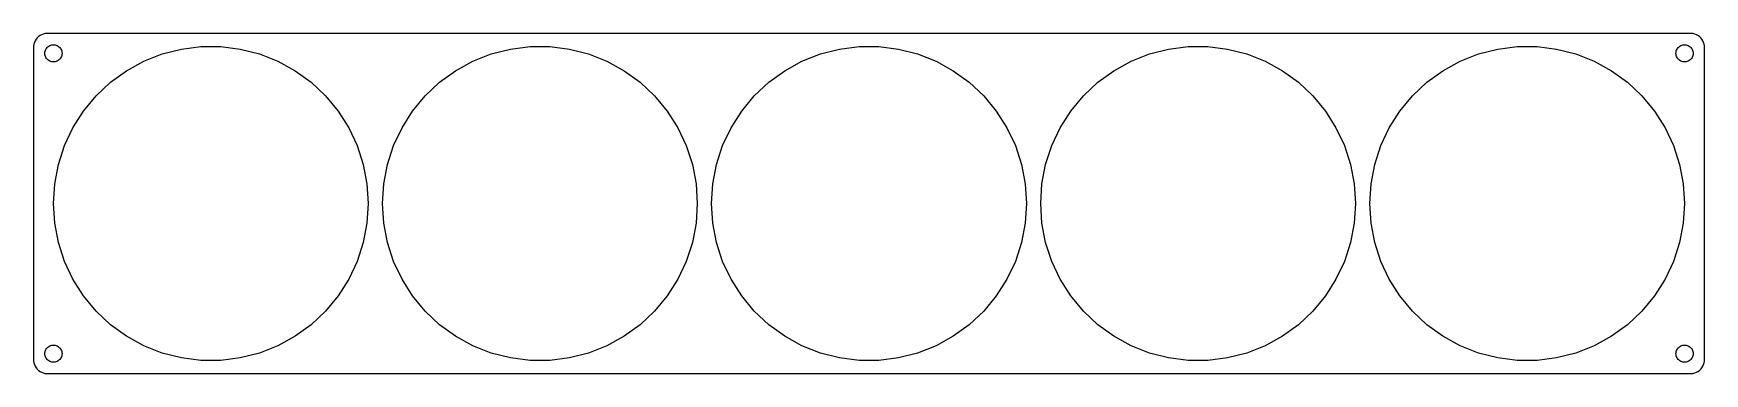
# Model space of a CAD drawing. Header units: metres. Extents: x -292 to 292, y -59 to 59.
import ezdxf

# ---------------------------------------------------------------- set-up
doc = ezdxf.new("R2010")
doc.units = ezdxf.units.M

msp = doc.modelspace()

# ---------------------------------------------------------------- linework, layer by layer
for p, q in [((-289.679, 58.7216), (-290.187, 58.3526)), ((-289.129, 59.0241), (-289.679, 58.7216)), ((-288.545, 59.2553), (-289.129, 59.0241)), ((-287.937, 59.4114), (-288.545, 59.2553)), ((-287.314, 59.4901), (-287.937, 59.4114)), ((287.314, 59.4901), (-287.314, 59.4901)), ((287.937, 59.4114), (287.314, 59.4901)), ((288.545, 59.2553), (287.937, 59.4114)), ((289.129, 59.0241), (288.545, 59.2553)), ((289.679, 58.7216), (289.129, 59.0241)), ((290.187, 58.3526), (289.679, 58.7216)), ((-291.961, 55.1267), (-292, 54.5)), ((-292, 54.5), (-292, -54.5)), ((-291.843, 55.7434), (-291.961, 55.1267)), ((-291.649, 56.3406), (-291.843, 55.7434)), ((-291.382, 56.9088), (-291.649, 56.3406)), ((-291.045, 57.4389), (-291.382, 56.9088)), ((-290.645, 57.9227), (-291.045, 57.4389)), ((-290.187, 58.3526), (-290.645, 57.9227)), ((-288, 52.5), (-287.976, 52.876)), ((-287.976, 52.876), (-287.906, 53.2461)), ((-287.906, 53.2461), (-287.789, 53.6044)), ((-287.789, 53.6044), (-287.629, 53.9453)), ((-287.629, 53.9453), (-287.427, 54.2634)), ((-287.427, 54.2634), (-287.187, 54.5536)), ((-287.187, 54.5536), (-286.912, 54.8115)), ((-286.912, 54.8115), (-286.607, 55.033)), ((-286.607, 55.033), (-286.277, 55.2145)), ((-286.277, 55.2145), (-285.927, 55.3532)), ((-285.927, 55.3532), (-285.562, 55.4469)), ((-285.562, 55.4469), (-285.188, 55.4941)), ((-285.188, 55.4941), (-284.812, 55.4941)), ((-284.812, 55.4941), (-284.438, 55.4469)), ((-284.438, 55.4469), (-284.073, 55.3532)), ((-284.073, 55.3532), (-283.723, 55.2145)), ((-283.723, 55.2145), (-283.393, 55.033)), ((-283.393, 55.033), (-283.088, 54.8115)), ((-283.088, 54.8115), (-282.813, 54.5536)), ((-282.813, 54.5536), (-282.573, 54.2634)), ((-282.573, 54.2634), (-282.371, 53.9453)), ((-282.371, 53.9453), (-282.211, 53.6044)), ((-282.211, 53.6044), (-282.094, 53.2461)), ((-282.094, 53.2461), (-282.024, 52.876)), ((-282.024, 52.876), (-282, 52.5)), ((-246.996, 52.3081), (-240.306, 54.0258)), ((-240.306, 54.0258), (-233.453, 54.8915)), ((-233.453, 54.8915), (-226.547, 54.8915)), ((-226.547, 54.8915), (-219.694, 54.0258)), ((-219.694, 54.0258), (-213.004, 52.3081)), ((-131.996, 52.3081), (-125.306, 54.0258)), ((-125.306, 54.0258), (-118.453, 54.8915)), ((-118.453, 54.8915), (-111.547, 54.8915)), ((-111.547, 54.8915), (-104.694, 54.0258)), ((-104.694, 54.0258), (-98.0041, 52.3081)), ((-16.9959, 52.3081), (-10.306, 54.0258)), ((-10.306, 54.0258), (-3.45348, 54.8915)), ((-3.45348, 54.8915), (3.45348, 54.8915)), ((3.45348, 54.8915), (10.306, 54.0258)), ((10.306, 54.0258), (16.9959, 52.3081)), ((98.0041, 52.3081), (104.694, 54.0258)), ((104.694, 54.0258), (111.547, 54.8915)), ((111.547, 54.8915), (118.453, 54.8915)), ((118.453, 54.8915), (125.306, 54.0258)), ((125.306, 54.0258), (131.996, 52.3081)), ((213.004, 52.3081), (219.694, 54.0258)), ((219.694, 54.0258), (226.547, 54.8915)), ((226.547, 54.8915), (233.453, 54.8915)), ((233.453, 54.8915), (240.306, 54.0258)), ((240.306, 54.0258), (246.996, 52.3081)), ((282, 52.5), (282.024, 52.876)), ((282.024, 52.876), (282.094, 53.2461)), ((282.094, 53.2461), (282.211, 53.6044)), ((282.211, 53.6044), (282.371, 53.9453)), ((282.371, 53.9453), (282.573, 54.2634)), ((282.573, 54.2634), (282.813, 54.5536)), ((282.813, 54.5536), (283.088, 54.8115)), ((283.088, 54.8115), (283.393, 55.033)), ((283.393, 55.033), (283.723, 55.2145)), ((283.723, 55.2145), (284.073, 55.3532)), ((284.073, 55.3532), (284.438, 55.4469)), ((284.438, 55.4469), (284.812, 55.4941)), ((284.812, 55.4941), (285.188, 55.4941)), ((285.188, 55.4941), (285.562, 55.4469)), ((285.562, 55.4469), (285.927, 55.3532)), ((285.927, 55.3532), (286.277, 55.2145)), ((286.277, 55.2145), (286.607, 55.033)), ((286.607, 55.033), (286.912, 54.8115)), ((286.912, 54.8115), (287.187, 54.5536)), ((287.187, 54.5536), (287.427, 54.2634)), ((287.427, 54.2634), (287.629, 53.9453)), ((287.629, 53.9453), (287.789, 53.6044)), ((287.789, 53.6044), (287.906, 53.2461)), ((287.906, 53.2461), (287.976, 52.876)), ((287.976, 52.876), (288, 52.5)), ((290.645, 57.9227), (290.187, 58.3526)), ((291.045, 57.4389), (290.645, 57.9227)), ((291.382, 56.9088), (291.045, 57.4389)), ((291.649, 56.3406), (291.382, 56.9088)), ((291.843, 55.7434), (291.649, 56.3406)), ((291.961, 55.1267), (291.843, 55.7434)), ((292, 54.5), (291.961, 55.1267)), ((292, -54.5), (292, 54.5)), ((-287.976, 52.124), (-288, 52.5)), ((-287.906, 51.7539), (-287.976, 52.124)), ((-287.789, 51.3956), (-287.906, 51.7539)), ((-287.629, 51.0547), (-287.789, 51.3956)), ((-287.427, 50.7366), (-287.629, 51.0547)), ((-287.187, 50.4464), (-287.427, 50.7366)), ((-286.912, 50.1885), (-287.187, 50.4464)), ((-286.607, 49.967), (-286.912, 50.1885)), ((-286.277, 49.7855), (-286.607, 49.967)), ((-285.927, 49.6468), (-286.277, 49.7855)), ((-285.562, 49.5531), (-285.927, 49.6468)), ((-285.188, 49.5059), (-285.562, 49.5531)), ((-284.812, 49.5059), (-285.188, 49.5059)), ((-284.438, 49.5531), (-284.812, 49.5059)), ((-284.073, 49.6468), (-284.438, 49.5531)), ((-283.723, 49.7855), (-284.073, 49.6468)), ((-283.393, 49.967), (-283.723, 49.7855)), ((-283.088, 50.1885), (-283.393, 49.967)), ((-282.813, 50.4464), (-283.088, 50.1885)), ((-282.573, 50.7366), (-282.813, 50.4464)), ((-282.371, 51.0547), (-282.573, 50.7366)), ((-282.211, 51.3956), (-282.371, 51.0547)), ((-282.094, 51.7539), (-282.211, 51.3956)), ((-282.024, 52.124), (-282.094, 51.7539)), ((-282, 52.5), (-282.024, 52.124)), ((-259.47, 46.438), (-253.418, 49.7655)), ((-253.418, 49.7655), (-246.996, 52.3081)), ((-213.004, 52.3081), (-206.582, 49.7655)), ((-206.582, 49.7655), (-200.53, 46.438)), ((-144.47, 46.438), (-138.418, 49.7655)), ((-138.418, 49.7655), (-131.996, 52.3081)), ((-98.0041, 52.3081), (-91.5821, 49.7655)), ((-91.5821, 49.7655), (-85.5295, 46.438)), ((-29.4705, 46.438), (-23.4179, 49.7655)), ((-23.4179, 49.7655), (-16.9959, 52.3081)), ((16.9959, 52.3081), (23.4179, 49.7655)), ((23.4179, 49.7655), (29.4705, 46.438)), ((85.5295, 46.438), (91.5821, 49.7655)), ((91.5821, 49.7655), (98.0041, 52.3081)), ((131.996, 52.3081), (138.418, 49.7655)), ((138.418, 49.7655), (144.47, 46.438)), ((200.53, 46.438), (206.582, 49.7655)), ((206.582, 49.7655), (213.004, 52.3081)), ((246.996, 52.3081), (253.418, 49.7655)), ((253.418, 49.7655), (259.47, 46.438)), ((282.024, 52.124), (282, 52.5)), ((282.094, 51.7539), (282.024, 52.124)), ((282.211, 51.3956), (282.094, 51.7539)), ((282.371, 51.0547), (282.211, 51.3956)), ((282.573, 50.7366), (282.371, 51.0547)), ((282.813, 50.4464), (282.573, 50.7366)), ((283.088, 50.1885), (282.813, 50.4464)), ((283.393, 49.967), (283.088, 50.1885)), ((283.723, 49.7855), (283.393, 49.967)), ((284.073, 49.6468), (283.723, 49.7855)), ((284.438, 49.5531), (284.073, 49.6468)), ((284.812, 49.5059), (284.438, 49.5531)), ((285.188, 49.5059), (284.812, 49.5059)), ((285.562, 49.5531), (285.188, 49.5059)), ((285.927, 49.6468), (285.562, 49.5531)), ((286.277, 49.7855), (285.927, 49.6468)), ((286.607, 49.967), (286.277, 49.7855)), ((286.912, 50.1885), (286.607, 49.967)), ((287.187, 50.4464), (286.912, 50.1885)), ((287.427, 50.7366), (287.187, 50.4464)), ((287.629, 51.0547), (287.427, 50.7366)), ((287.789, 51.3956), (287.629, 51.0547)), ((287.906, 51.7539), (287.789, 51.3956)), ((287.976, 52.124), (287.906, 51.7539)), ((288, 52.5), (287.976, 52.124)), ((-270.093, 37.6501), (-265.058, 42.3782)), ((-265.058, 42.3782), (-259.47, 46.438)), ((-200.53, 46.438), (-194.942, 42.3782)), ((-194.942, 42.3782), (-189.907, 37.6501)), ((-155.093, 37.6501), (-150.058, 42.3782)), ((-150.058, 42.3782), (-144.47, 46.438)), ((-85.5295, 46.438), (-79.9417, 42.3782)), ((-79.9417, 42.3782), (-74.9067, 37.6501)), ((-40.0933, 37.6501), (-35.0583, 42.3782)), ((-35.0583, 42.3782), (-29.4705, 46.438)), ((29.4705, 46.438), (35.0583, 42.3782)), ((35.0583, 42.3782), (40.0933, 37.6501)), ((74.9067, 37.6501), (79.9417, 42.3782)), ((79.9417, 42.3782), (85.5295, 46.438)), ((144.47, 46.438), (150.058, 42.3782)), ((150.058, 42.3782), (155.093, 37.6501)), ((189.907, 37.6501), (194.942, 42.3782)), ((194.942, 42.3782), (200.53, 46.438)), ((259.47, 46.438), (265.058, 42.3782)), ((265.058, 42.3782), (270.093, 37.6501)), ((-274.496, 32.3282), (-270.093, 37.6501)), ((-189.907, 37.6501), (-185.504, 32.3282)), ((-159.496, 32.3282), (-155.093, 37.6501)), ((-74.9067, 37.6501), (-70.5041, 32.3282)), ((-44.4959, 32.3282), (-40.0933, 37.6501)), ((40.0933, 37.6501), (44.4959, 32.3282)), ((70.5041, 32.3282), (74.9067, 37.6501)), ((155.093, 37.6501), (159.496, 32.3282)), ((185.504, 32.3282), (189.907, 37.6501)), ((270.093, 37.6501), (274.496, 32.3282)), ((-278.197, 26.4964), (-274.496, 32.3282)), ((-185.504, 32.3282), (-181.803, 26.4964)), ((-163.197, 26.4964), (-159.496, 32.3282)), ((-70.5041, 32.3282), (-66.8031, 26.4964)), ((-48.1969, 26.4964), (-44.4959, 32.3282)), ((44.4959, 32.3282), (48.1969, 26.4964)), ((66.8031, 26.4964), (70.5041, 32.3282)), ((159.496, 32.3282), (163.197, 26.4964)), ((181.803, 26.4964), (185.504, 32.3282)), ((274.496, 32.3282), (278.197, 26.4964)), ((-281.138, 20.2468), (-278.197, 26.4964)), ((-181.803, 26.4964), (-178.862, 20.2468)), ((-166.138, 20.2468), (-163.197, 26.4964)), ((-66.8031, 26.4964), (-63.8623, 20.2468)), ((-51.1377, 20.2468), (-48.1969, 26.4964)), ((48.1969, 26.4964), (51.1377, 20.2468)), ((63.8623, 20.2468), (66.8031, 26.4964)), ((163.197, 26.4964), (166.138, 20.2468)), ((178.862, 20.2468), (181.803, 26.4964)), ((278.197, 26.4964), (281.138, 20.2468)), ((-283.272, 13.6779), (-281.138, 20.2468)), ((-178.862, 20.2468), (-176.728, 13.6779)), ((-168.272, 13.6779), (-166.138, 20.2468)), ((-63.8623, 20.2468), (-61.7279, 13.6779)), ((-53.2721, 13.6779), (-51.1377, 20.2468)), ((51.1377, 20.2468), (53.2721, 13.6779)), ((61.7279, 13.6779), (63.8623, 20.2468)), ((166.138, 20.2468), (168.272, 13.6779)), ((176.728, 13.6779), (178.862, 20.2468)), ((281.138, 20.2468), (283.272, 13.6779)), ((-284.566, 6.89333), (-283.272, 13.6779)), ((-176.728, 13.6779), (-175.434, 6.89333)), ((-169.566, 6.89333), (-168.272, 13.6779)), ((-61.7279, 13.6779), (-60.4337, 6.89333)), ((-54.5663, 6.89333), (-53.2721, 13.6779)), ((53.2721, 13.6779), (54.5663, 6.89333)), ((60.4337, 6.89333), (61.7279, 13.6779)), ((168.272, 13.6779), (169.566, 6.89333)), ((175.434, 6.89333), (176.728, 13.6779)), ((283.272, 13.6779), (284.566, 6.89333)), ((-285, 0), (-284.566, 6.89333)), ((-175.434, 6.89333), (-175, 0)), ((-170, 0), (-169.566, 6.89333)), ((-60.4337, 6.89333), (-60, 0)), ((-55, 0), (-54.5663, 6.89333)), ((54.5663, 6.89333), (55, 0)), ((60, 0), (60.4337, 6.89333)), ((169.566, 6.89333), (170, 0)), ((175, 0), (175.434, 6.89333)), ((284.566, 6.89333), (285, 0)), ((-284.566, -6.89333), (-285, 0)), ((-175, 0), (-175.434, -6.89333)), ((-169.566, -6.89333), (-170, 0)), ((-60, 0), (-60.4337, -6.89333)), ((-54.5663, -6.89333), (-55, 0)), ((55, 0), (54.5663, -6.89333)), ((60.4337, -6.89333), (60, 0)), ((170, 0), (169.566, -6.89333)), ((175.434, -6.89333), (175, 0)), ((285, 0), (284.566, -6.89333)), ((-283.272, -13.6779), (-284.566, -6.89333)), ((-175.434, -6.89333), (-176.728, -13.6779)), ((-168.272, -13.6779), (-169.566, -6.89333)), ((-60.4337, -6.89333), (-61.7279, -13.6779)), ((-53.2721, -13.6779), (-54.5663, -6.89333)), ((54.5663, -6.89333), (53.2721, -13.6779)), ((61.7279, -13.6779), (60.4337, -6.89333)), ((169.566, -6.89333), (168.272, -13.6779)), ((176.728, -13.6779), (175.434, -6.89333)), ((284.566, -6.89333), (283.272, -13.6779)), ((-281.138, -20.2468), (-283.272, -13.6779)), ((-176.728, -13.6779), (-178.862, -20.2468)), ((-166.138, -20.2468), (-168.272, -13.6779)), ((-61.7279, -13.6779), (-63.8623, -20.2468)), ((-51.1377, -20.2468), (-53.2721, -13.6779)), ((53.2721, -13.6779), (51.1377, -20.2468)), ((63.8623, -20.2468), (61.7279, -13.6779)), ((168.272, -13.6779), (166.138, -20.2468)), ((178.862, -20.2468), (176.728, -13.6779)), ((283.272, -13.6779), (281.138, -20.2468)), ((-278.197, -26.4964), (-281.138, -20.2468)), ((-178.862, -20.2468), (-181.803, -26.4964)), ((-163.197, -26.4964), (-166.138, -20.2468)), ((-63.8623, -20.2468), (-66.8031, -26.4964)), ((-48.1969, -26.4964), (-51.1377, -20.2468)), ((51.1377, -20.2468), (48.1969, -26.4964)), ((66.8031, -26.4964), (63.8623, -20.2468)), ((166.138, -20.2468), (163.197, -26.4964)), ((181.803, -26.4964), (178.862, -20.2468)), ((281.138, -20.2468), (278.197, -26.4964)), ((-274.496, -32.3282), (-278.197, -26.4964)), ((-181.803, -26.4964), (-185.504, -32.3282)), ((-159.496, -32.3282), (-163.197, -26.4964)), ((-66.8031, -26.4964), (-70.5041, -32.3282)), ((-44.4959, -32.3282), (-48.1969, -26.4964)), ((48.1969, -26.4964), (44.4959, -32.3282)), ((70.5041, -32.3282), (66.8031, -26.4964)), ((163.197, -26.4964), (159.496, -32.3282)), ((185.504, -32.3282), (181.803, -26.4964)), ((278.197, -26.4964), (274.496, -32.3282)), ((-270.093, -37.6501), (-274.496, -32.3282)), ((-185.504, -32.3282), (-189.907, -37.6501)), ((-155.093, -37.6501), (-159.496, -32.3282)), ((-70.5041, -32.3282), (-74.9067, -37.6501)), ((-40.0933, -37.6501), (-44.4959, -32.3282)), ((44.4959, -32.3282), (40.0933, -37.6501)), ((74.9067, -37.6501), (70.5041, -32.3282)), ((159.496, -32.3282), (155.093, -37.6501)), ((189.907, -37.6501), (185.504, -32.3282)), ((274.496, -32.3282), (270.093, -37.6501)), ((-265.058, -42.3782), (-270.093, -37.6501)), ((-189.907, -37.6501), (-194.942, -42.3782)), ((-150.058, -42.3782), (-155.093, -37.6501)), ((-74.9067, -37.6501), (-79.9417, -42.3782)), ((-35.0583, -42.3782), (-40.0933, -37.6501)), ((40.0933, -37.6501), (35.0583, -42.3782)), ((79.9417, -42.3782), (74.9067, -37.6501)), ((155.093, -37.6501), (150.058, -42.3782)), ((194.942, -42.3782), (189.907, -37.6501)), ((270.093, -37.6501), (265.058, -42.3782)), ((-259.47, -46.438), (-265.058, -42.3782)), ((-253.418, -49.7655), (-259.47, -46.438)), ((-200.53, -46.438), (-206.582, -49.7655)), ((-194.942, -42.3782), (-200.53, -46.438)), ((-144.47, -46.438), (-150.058, -42.3782)), ((-138.418, -49.7655), (-144.47, -46.438)), ((-85.5295, -46.438), (-91.5821, -49.7655)), ((-79.9417, -42.3782), (-85.5295, -46.438)), ((-29.4705, -46.438), (-35.0583, -42.3782)), ((-23.4179, -49.7655), (-29.4705, -46.438)), ((29.4705, -46.438), (23.4179, -49.7655)), ((35.0583, -42.3782), (29.4705, -46.438)), ((85.5295, -46.438), (79.9417, -42.3782)), ((91.5821, -49.7655), (85.5295, -46.438)), ((144.47, -46.438), (138.418, -49.7655)), ((150.058, -42.3782), (144.47, -46.438)), ((200.53, -46.438), (194.942, -42.3782)), ((206.582, -49.7655), (200.53, -46.438)), ((259.47, -46.438), (253.418, -49.7655)), ((265.058, -42.3782), (259.47, -46.438)), ((-288, -52.5), (-287.976, -52.124)), ((-287.976, -52.876), (-288, -52.5)), ((-287.976, -52.124), (-287.906, -51.7539)), ((-287.906, -51.7539), (-287.789, -51.3956)), ((-287.789, -51.3956), (-287.629, -51.0547)), ((-287.629, -51.0547), (-287.427, -50.7366)), ((-287.427, -50.7366), (-287.187, -50.4464)), ((-287.187, -50.4464), (-286.912, -50.1885)), ((-286.912, -50.1885), (-286.607, -49.967)), ((-286.607, -49.967), (-286.277, -49.7855)), ((-286.277, -49.7855), (-285.927, -49.6468)), ((-285.927, -49.6468), (-285.562, -49.5531)), ((-285.562, -49.5531), (-285.188, -49.5059)), ((-285.188, -49.5059), (-284.812, -49.5059)), ((-284.812, -49.5059), (-284.438, -49.5531)), ((-284.438, -49.5531), (-284.073, -49.6468)), ((-284.073, -49.6468), (-283.723, -49.7855)), ((-283.723, -49.7855), (-283.393, -49.967)), ((-283.393, -49.967), (-283.088, -50.1885)), ((-283.088, -50.1885), (-282.813, -50.4464)), ((-282.813, -50.4464), (-282.573, -50.7366)), ((-282.573, -50.7366), (-282.371, -51.0547)), ((-282.371, -51.0547), (-282.211, -51.3956)), ((-282.211, -51.3956), (-282.094, -51.7539)), ((-282.094, -51.7539), (-282.024, -52.124)), ((-282.024, -52.124), (-282, -52.5)), ((-282, -52.5), (-282.024, -52.876)), ((-246.996, -52.3081), (-253.418, -49.7655)), ((-240.306, -54.0258), (-246.996, -52.3081)), ((-213.004, -52.3081), (-219.694, -54.0258)), ((-206.582, -49.7655), (-213.004, -52.3081)), ((-131.996, -52.3081), (-138.418, -49.7655)), ((-125.306, -54.0258), (-131.996, -52.3081)), ((-98.0041, -52.3081), (-104.694, -54.0258)), ((-91.5821, -49.7655), (-98.0041, -52.3081)), ((-16.9959, -52.3081), (-23.4179, -49.7655)), ((-10.306, -54.0258), (-16.9959, -52.3081)), ((16.9959, -52.3081), (10.306, -54.0258)), ((23.4179, -49.7655), (16.9959, -52.3081)), ((98.0041, -52.3081), (91.5821, -49.7655)), ((104.694, -54.0258), (98.0041, -52.3081)), ((131.996, -52.3081), (125.306, -54.0258)), ((138.418, -49.7655), (131.996, -52.3081)), ((213.004, -52.3081), (206.582, -49.7655)), ((219.694, -54.0258), (213.004, -52.3081)), ((246.996, -52.3081), (240.306, -54.0258)), ((253.418, -49.7655), (246.996, -52.3081)), ((282, -52.5), (282.024, -52.124)), ((282.024, -52.876), (282, -52.5)), ((282.024, -52.124), (282.094, -51.7539)), ((282.094, -51.7539), (282.211, -51.3956)), ((282.211, -51.3956), (282.371, -51.0547)), ((282.371, -51.0547), (282.573, -50.7366)), ((282.573, -50.7366), (282.813, -50.4464)), ((282.813, -50.4464), (283.088, -50.1885)), ((283.088, -50.1885), (283.393, -49.967)), ((283.393, -49.967), (283.723, -49.7855)), ((283.723, -49.7855), (284.073, -49.6468)), ((284.073, -49.6468), (284.438, -49.5531)), ((284.438, -49.5531), (284.812, -49.5059)), ((284.812, -49.5059), (285.188, -49.5059)), ((285.188, -49.5059), (285.562, -49.5531)), ((285.562, -49.5531), (285.927, -49.6468)), ((285.927, -49.6468), (286.277, -49.7855)), ((286.277, -49.7855), (286.607, -49.967)), ((286.607, -49.967), (286.912, -50.1885)), ((286.912, -50.1885), (287.187, -50.4464)), ((287.187, -50.4464), (287.427, -50.7366)), ((287.427, -50.7366), (287.629, -51.0547)), ((287.629, -51.0547), (287.789, -51.3956)), ((287.789, -51.3956), (287.906, -51.7539)), ((287.906, -51.7539), (287.976, -52.124)), ((287.976, -52.124), (288, -52.5)), ((288, -52.5), (287.976, -52.876)), ((-292, -54.5), (-291.961, -55.1267)), ((-291.961, -55.1267), (-291.843, -55.7434)), ((-291.843, -55.7434), (-291.649, -56.3406)), ((-291.649, -56.3406), (-291.382, -56.9088)), ((-291.382, -56.9088), (-291.045, -57.4389)), ((-291.045, -57.4389), (-290.645, -57.9227)), ((-290.645, -57.9227), (-290.187, -58.3526)), ((-290.187, -58.3526), (-289.679, -58.7216)), ((-287.906, -53.2461), (-287.976, -52.876)), ((-287.789, -53.6044), (-287.906, -53.2461)), ((-287.629, -53.9453), (-287.789, -53.6044)), ((-287.427, -54.2634), (-287.629, -53.9453)), ((-287.187, -54.5536), (-287.427, -54.2634)), ((-286.912, -54.8115), (-287.187, -54.5536)), ((-286.607, -55.033), (-286.912, -54.8115)), ((-286.277, -55.2145), (-286.607, -55.033)), ((-285.927, -55.3532), (-286.277, -55.2145)), ((-285.562, -55.4469), (-285.927, -55.3532)), ((-285.188, -55.4941), (-285.562, -55.4469)), ((-284.812, -55.4941), (-285.188, -55.4941)), ((-284.438, -55.4469), (-284.812, -55.4941)), ((-284.073, -55.3532), (-284.438, -55.4469)), ((-283.723, -55.2145), (-284.073, -55.3532)), ((-283.393, -55.033), (-283.723, -55.2145)), ((-283.088, -54.8115), (-283.393, -55.033)), ((-282.813, -54.5536), (-283.088, -54.8115)), ((-282.573, -54.2634), (-282.813, -54.5536)), ((-282.371, -53.9453), (-282.573, -54.2634)), ((-282.211, -53.6044), (-282.371, -53.9453)), ((-282.094, -53.2461), (-282.211, -53.6044)), ((-282.024, -52.876), (-282.094, -53.2461)), ((-233.453, -54.8915), (-240.306, -54.0258)), ((-226.547, -54.8915), (-233.453, -54.8915)), ((-219.694, -54.0258), (-226.547, -54.8915)), ((-118.453, -54.8915), (-125.306, -54.0258)), ((-111.547, -54.8915), (-118.453, -54.8915)), ((-104.694, -54.0258), (-111.547, -54.8915)), ((-3.45348, -54.8915), (-10.306, -54.0258)), ((3.45348, -54.8915), (-3.45348, -54.8915)), ((10.306, -54.0258), (3.45348, -54.8915)), ((111.547, -54.8915), (104.694, -54.0258)), ((118.453, -54.8915), (111.547, -54.8915)), ((125.306, -54.0258), (118.453, -54.8915)), ((226.547, -54.8915), (219.694, -54.0258)), ((233.453, -54.8915), (226.547, -54.8915)), ((240.306, -54.0258), (233.453, -54.8915)), ((282.094, -53.2461), (282.024, -52.876)), ((282.211, -53.6044), (282.094, -53.2461)), ((282.371, -53.9453), (282.211, -53.6044)), ((282.573, -54.2634), (282.371, -53.9453)), ((282.813, -54.5536), (282.573, -54.2634)), ((283.088, -54.8115), (282.813, -54.5536)), ((283.393, -55.033), (283.088, -54.8115)), ((283.723, -55.2145), (283.393, -55.033)), ((284.073, -55.3532), (283.723, -55.2145)), ((284.438, -55.4469), (284.073, -55.3532)), ((284.812, -55.4941), (284.438, -55.4469)), ((285.188, -55.4941), (284.812, -55.4941)), ((285.562, -55.4469), (285.188, -55.4941)), ((285.927, -55.3532), (285.562, -55.4469)), ((286.277, -55.2145), (285.927, -55.3532)), ((286.607, -55.033), (286.277, -55.2145)), ((286.912, -54.8115), (286.607, -55.033)), ((287.187, -54.5536), (286.912, -54.8115)), ((287.427, -54.2634), (287.187, -54.5536)), ((287.629, -53.9453), (287.427, -54.2634)), ((287.789, -53.6044), (287.629, -53.9453)), ((287.906, -53.2461), (287.789, -53.6044)), ((287.976, -52.876), (287.906, -53.2461)), ((289.679, -58.7216), (290.187, -58.3526)), ((290.187, -58.3526), (290.645, -57.9227)), ((290.645, -57.9227), (291.045, -57.4389)), ((291.045, -57.4389), (291.382, -56.9088)), ((291.382, -56.9088), (291.649, -56.3406)), ((291.649, -56.3406), (291.843, -55.7434)), ((291.843, -55.7434), (291.961, -55.1267)), ((291.961, -55.1267), (292, -54.5)), ((-289.679, -58.7216), (-289.129, -59.0241)), ((-289.129, -59.0241), (-288.545, -59.2553)), ((-288.545, -59.2553), (-287.937, -59.4114)), ((-287.937, -59.4114), (-287.314, -59.4901)), ((-287.314, -59.4901), (287.314, -59.4901)), ((287.314, -59.4901), (287.937, -59.4114)), ((287.937, -59.4114), (288.545, -59.2553)), ((288.545, -59.2553), (289.129, -59.0241)), ((289.129, -59.0241), (289.679, -58.7216))]:
    msp.add_line(p, q)

doc.saveas('drawing.dxf')
